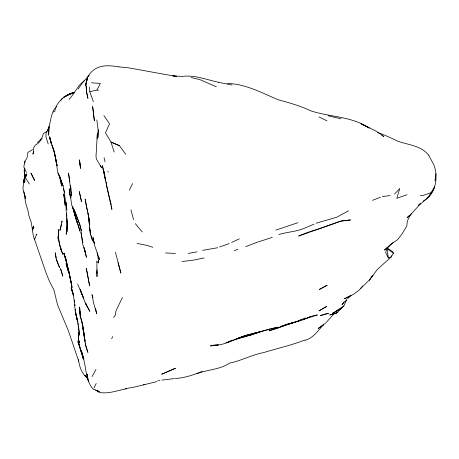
<?xml version="1.0" encoding="UTF-8"?>
<svg xmlns="http://www.w3.org/2000/svg" width="459" height="459" viewBox="0 0 459 459"><rect width="100%" height="100%" fill="white"/><g stroke="black" fill="none" stroke-linecap="round" stroke-linejoin="round"><path stroke-width="0.69" d="M97.216 138.721L97.314 133.77L96.006 156.525L96.436 159.118L101.508 167.564L100.441 165.751M24.62 173.777L24.97 177.042L24.723 182.671L24.62 173.777L24.184 170.438L24.889 168.212M86.51 86.149L86.642 92.678L87.944 98.415C86.097 90.073 84.066 80.009 90.457 73.01C97.83 64.375 108.576 65.161 118.726 66.859M86.728 81.203L86.785 79.791L87.468 78.621M98.301 129.782L97.933 137.528L98.134 129.874L96.826 119.983M24.861 163.037L24.952 161.126L26.697 158.607L27.557 155.653L27.856 152.411L32.6 149.571M96.912 272.416L96.998 276.691L97.078 269.731M428.7 155.205L434.048 165.217C438.322 177.69 435.958 194.421 423.232 201.042M96.947 271.843L96.849 273.094L96.969 261.228L97.101 262.496M23.575 182.527L23.857 179.618L24.97 177.042M23.857 179.618L22.95 188.368L23.162 189.756L25.664 198.672L23.897 191.764L25.532 202.385L28.051 211.06L28.831 215.288L31.292 222.581L33.358 236.001L46.313 273.598L49.44 281.315L53.915 289.945L57.501 304.678L68.609 331.364L78.707 361.199M61.867 222.259L62.028 221.02L59.974 230.384L61.626 224.112M434.954 180.972L436.05 173.766M24.952 161.126L23.805 166.927L26.444 172.36M391.384 255.715L391.131 256.954L377.344 269.473L369.409 280.042L358.313 290.754L353.441 294.385L344.457 298.78L350.946 295.384M25.429 177.662L26.312 173.978L26.811 174.684L25.429 177.662L29.347 184.007M86.785 79.791L85.374 85.609L86.585 82.333M24.184 170.438L25.153 177.099L26.094 174.46L26.811 174.684M34.551 239.73L36.64 234.119M25.153 177.099L26.312 173.978M33.846 151.786L32.887 154.224L33.593 151.068L33.702 147.597L35.555 144.866C40.002 142.99 42.371 138.079 43.284 133.615L46.829 131.406M346.901 299.188L343.9 305.849L337.285 312.573L333.716 314.128L326.309 322.384M87.342 79.298L86.252 81.673L87.451 79.292M129.386 190.204L132.525 183.577M96.212 383.517L93.888 388.096M111.629 338.748L112.759 336.545M93.349 101.646L89.775 91.748L96.969 90.027L100.366 83.469L91.41 82.775M122.415 297.512L115.989 310.892L115.393 315L113.551 317.513M92.064 376.632L96.011 369.38M54.879 108.341C49.601 115.697 51.236 125.823 46.095 133.099L45.969 136.92L48.201 143.965M47.231 130.643L48.752 128.061M428.849 196.567L434.759 186.532C431.672 194.691 425.177 200.612 418.229 205.534L420.117 203.664M386.943 247.785L392.669 251.704L393.455 253.299L391.131 256.954L388.377 257.998L385.669 252.53C386.616 246.454 392.416 243.195 397.069 240.046C401.218 235.96 403.903 230.739 406.886 225.811C406.645 216.034 415.315 210.394 420.633 203.348M61.058 100.171L62.212 98.467M78.122 89.069L82.695 82.494L89.253 75.133M344.164 301.97L341.972 304.765L343.946 302.286L346.683 300.111M360.527 288.648L362.656 285.934M347.681 298.643L350.883 295.544M69.062 99.391C73.601 94.703 76.263 88.662 80.646 83.899M37.374 142.726L41.97 138.176M73.532 92.758L70.847 93.252L63.6 97.325C59.55 101.169 55.47 105.34 54.868 111.204L53.37 112.059M394.51 194.1L399.76 188.506L396.805 198.363L406.961 194.725M325.867 322.866L318.127 328.512L323.819 324.668M55.883 107.343L56.887 106.356M409.405 215.489L407.058 217.709L410.38 214.915M410.811 214.152L411.746 213.263M389.513 245.576L384.441 250.08L393.047 242.731M323.48 324.771C317.949 330.589 313.595 337.887 305.206 340.268M84.45 80.612L80.996 83.595M343.9 305.849L335.477 311.695L332.241 313.451L341.697 308.127L335.477 311.695L338.323 309.727M337.704 311.954L336.705 312.866L329.688 315.023L337.026 312.774M63.336 97.549L70.847 93.252L65.539 96.069M348.524 210.813L336.585 217.285L316.05 223.235M63.6 97.325L73.704 92.265L74.197 92.632M305.051 339.947C291.752 345.174 277.586 348.335 263.856 352.495L263.432 352.627C251.784 354.813 241.268 360.728 229.655 363.103C219.763 369.782 207.554 369.432 196.831 373.781M231.617 242.404L239.311 238.875M313.985 224.164L304.105 228.37C295.986 231.766 287.122 231.933 278.825 234.555M301.236 319.705L297.524 321.271L287.018 324.507L297.524 321.271L305.47 317.921M68.569 94.95L72.947 93.148M282.601 326.039L281.315 326.567L288.596 323.767M283.886 325.511L287.104 324.192M228.106 341.972L231.893 340.458M202.08 371.451C193.474 374.911 184.524 378.067 175.177 378.451M308.729 232.007L298.643 236.018L341.129 221.095L350.573 219.913L340.532 221.135L319.9 228.553L309.504 231.766M372.542 200.319L380.511 197.192M143.472 384.797L144.287 384.481M234.348 339.66L251.463 334.909L259.559 332.161L252.949 334.066M245.726 246.649L256.604 242.461L272.285 237.372M225.937 342.816L233.585 339.935M307.754 317.662L311.535 316.24L303.324 319.762L280.369 326.682L288.958 323.79M234.233 250.654L237.986 249.254M281.275 326.573L269.112 330.796L277.196 328.351L293.932 322.293L289.554 323.606M298 222.678L275.83 230.114M219.609 246.948L229.207 243.557M431.162 192.619L423.209 195.396L420.341 195.505M303.353 319.349L317.364 314.931L312.12 316.136M249.822 335.127L252.324 334.278M238.611 337.927L245.135 335.787C234.067 339.379 223.567 346.057 211.53 345.34L217.778 344.95M72.229 93.389L74.146 92.781M234.222 339.7L250.275 334.995L249.197 335.34M157.867 380.85L159.858 380.236M260.706 331.524L268.32 329.321M260.069 331.702L253.087 333.67L278.108 327.129L270.724 328.719M126.386 388.842C117.384 390.385 108.094 394.321 98.926 392.319L95.541 389.857M156.949 381.613L133.558 387.293L125.387 388.63M268.98 329.132L270.053 328.862M204.054 257.969L192.826 260.236L181.913 261.527M202.591 250.356L217.727 247.722M188.265 253.448L196.968 251.848M215.839 345.07L210.394 345.943L218.473 344.91M174.259 378.589L161.981 380.086M382.244 196.59L390.093 195.563M165.556 252.92L175.361 253.448M118.801 66.865L127.665 67.725L136.507 69.257C149.772 71.615 162.951 74.151 176.267 76.378M227.429 83.429C245.668 83.951 261.882 92.913 278.309 99.787C289.377 102.787 300.375 105.891 310.754 110.843C330.107 117.177 351.835 116.305 369.22 128.021L361.021 123.735L376.512 131.337L383.827 136.466L381.951 135.462M96.969 90.027L98.415 90.28M176.164 76.412L172.664 75.764L181.93 76.498C194.444 74.582 206.292 79.705 218.329 82.207M218.346 82.293L232.047 85.007M137.155 243.431L146.978 245.399L152.841 247.286M36.387 234.687L36.915 234.796M340.985 118.812L328.139 115.788M191.162 77.531L199.998 79.648L216.418 86.849M377.768 132.599C384.705 134.894 391.28 138.113 397.873 141.223C408.55 145.021 421.11 145.578 428.695 155.194M125.732 154.299L119.506 145.692L110.963 142.038L105.472 132.777L109.523 123.844L103.877 115.513M119.506 145.692L110.963 142.038L114.176 152.032M319.057 116.953L326.923 120.78M97.044 390.311L99.431 391.647L93.229 389.221C84.99 380.27 86.728 366.833 82.563 356.046L83.188 358.68L77.864 341.376L83.303 357.859M87.646 378.4C81.868 373.947 79.332 366.707 78.506 359.69M87.732 378.273L84.789 375.175L87.91 378.497M393.455 253.299L386.994 248.52L388.377 257.998M135.319 223.671L142.261 231.961M87.422 377.401L86.694 376.346L88.771 381.544M58 173.118L59.957 177.656L58 173.118L54.638 153.461L49.463 137.62L51.104 142.015M77.646 284.069L83.75 298.74L80.187 289.497L81.381 292.578M94.416 243.121L93.051 239.816L94.342 243M59.538 176.704L63.313 186.492L60.014 177.788L61.345 182.103L59.664 175.952M81.622 293.198L84.984 302.292L89.815 311.334L85.391 302.986L86.734 306.027L86.361 304.03M73.916 211.725L74.702 213.997L71.759 205.047L69.211 188.787L69.946 192.235M65.023 256.461L63.904 253.397L69.636 274.602L66.509 261.676M90.383 234.188L89.574 226.689L90.383 234.188L92.575 240.958L91.307 235.622M70.841 197.284L69.234 192.608L70.927 197.858M54.38 151.866L52.028 144.992L54.116 151.556L56.073 161.178L54.518 152.371M73.658 295.55L71.111 287.931L73.641 295.516M56.497 259.301L59.486 267.499L56.371 260.024L55.241 252.754L56.176 258.033M93.848 239.988L92.97 237.309L94.525 245.02L99.402 259.536L98.76 256.822M66.389 261.005L63.904 253.397L66.389 261.005L65.247 257.074M64.162 191.07L64.558 192.281M92.999 297.696L92.012 294.621L93.693 303.365L96.677 313.755L95.627 308.534M79.212 342.282L78.443 339.746L79.183 342.552L78.609 339.161L78.42 332.528C77.795 341.789 80.509 350.613 83.951 359.087L81.341 350.699L82 353.413L81.719 352.087M87.835 212.035L86.711 208.042L85.15 199.131L89.522 221.599L88.151 213.395L89.482 225.541L88.128 213.418M59.515 244.148L62.699 254.269L60.175 246.879L61.69 251.492C59.2 244.452 57.421 236.896 58.821 229.425L58.052 239.001L58.213 235.96L59.406 243.465M74.203 212.511L80.078 231.319L74.473 213.659L77.106 222.391L75.724 218.14L72.637 206.539M107.917 171.178L108.198 172.177M130.941 209.843L133.586 219.683M59.297 175.097L61.569 186.021L60.703 179.067M72.975 293.553L71.277 286.99L73.905 298.31L75.287 311.586L77.858 323.182L79.591 335.156L78.42 325.959M68.466 269.823L72.103 287.495L69.246 273.174M115.45 252.352L120.878 273.105L118.055 262.646M66.44 261.699L71.535 284.196M87.376 375.611L87.049 374.292L87.898 379.524L87.566 376.799M72.591 206.412L73.205 208.874M75.724 312.43L77.772 321.897M80.824 317.685C84.697 328.971 83.286 341.307 87.921 352.38L85.529 344.801L85.351 342.793M89.884 229.62L90.199 230.957M84.554 249.283L86.435 257.287L84.037 247.596L85.735 253.511L82.746 244.377L80.956 232.22L82.454 240.16M111.365 205.098C107.894 192.04 105.323 178.809 102.414 165.642L105.536 180.697M82.259 239.948L82.901 242.731M104.084 157.672L105.025 161.855M75.368 311.885L77.083 319.556L75.976 314.558M104.876 175.751L103.872 171.161L105.335 179.228M56.612 163.02L55.424 157.575L57.203 165.762L56.91 164.379M70.68 195.689L70.973 197.066M69.871 276.421L71.644 284.752M69.848 181.655L68.5 173.106L71.501 195.861L70.531 185.258L70.927 189.372M63.967 190.462L63.531 187.708L66.853 209.838L65.998 202.201C65.574 212.953 68.466 223.659 66.188 234.354L67.146 224.164L66.905 218.145M84.978 339.488L85.179 340.779M80.101 313.176L79.579 309.756L80.268 316.308L82.85 326.005L82.155 322.97L84.898 341.312L83.171 327.496M80.308 314.541L80.52 315.907M106.023 181.764L106.608 185.906L111.887 209.465L111.589 206.401M93.372 112.025L92.643 106.557L94.359 120.723L93.447 112.696M78.041 323.13L78.231 324.547M80.078 165.148L79.499 159.973L80.061 164.603M79.499 159.973L80.474 168.43L80.136 165.234M87.239 374.074L87.399 375.439M97.463 252.766L98.651 262.961L98.639 260.85M75.368 309.079L75.505 310.399M74.45 300.071L74.593 301.477M74.874 304.288L75.018 305.694M74.49 300.748L74.616 302.142M74.473 300.312L74.587 301.62M80.09 313.64L79.648 306.973L80.268 316.308L80.176 314.972M66.595 213.424L66.773 216.768M89.603 86.958L89.775 91.748M67.037 220.693L67.364 231.537M48.688 132.835L48.643 135.204L49.061 126.5L48.688 132.835M33.639 226.046L32.382 230.062L33.897 227.165L32.709 229.402L32.331 229.276L33.639 226.046M372.88 275.354L369.409 280.042L372.88 275.354M326.676 306.394L319.057 310.852L326.676 306.394M326.498 285.544L319.361 289.48L327.169 285.211L326.498 285.544M172.435 369.587L161.677 374.246L175.476 368.21L172.435 369.587M245.416 335.512L238.066 338.34L247.034 335.001L254.447 333.211L245.416 335.512M328.414 313.256L320.33 315.614L328.414 313.256M262.353 331.249L254.045 333.32L262.353 331.249M30.994 173.232L34.603 180.364L30.994 173.232M79.688 224.29L74.163 209.688L79.688 224.29L81.444 231.061L79.688 224.29M61.563 271.946L60.531 268.67L62.808 276.134L61.563 271.946M68.328 271.556L66.073 263.661L68.328 271.556M81.53 201.685L79.281 191.632L81.53 201.685M51.316 143.747L49.715 136.845L51.316 143.747M89.574 285.596L86.349 268.446L89.574 285.596M84.02 333.997L82.901 328.294L84.582 336.9L84.02 333.997M64.38 197.829L63.675 193.996L65.132 205.213L64.38 197.829"/></g></svg>
